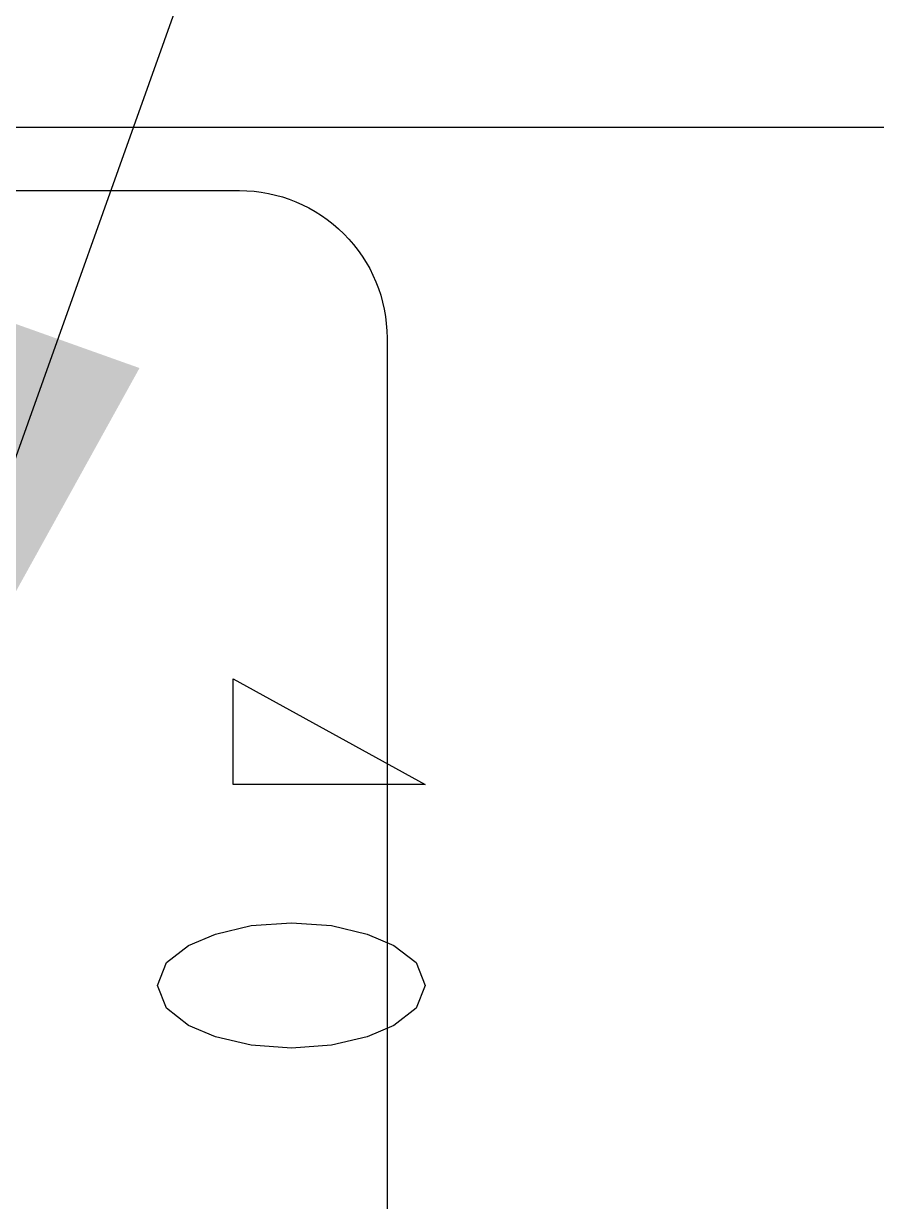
# Model space of a CAD drawing. Header units: millimetres. Extents: x 17 to 508, y 150 to 618.
# Drawn here: x 161.14 to 165.19, y 322.56 to 328.15 of the extents above; entities that cross this region are included whole.
import ezdxf

# ---------------------------------------------------------------- set-up
doc = ezdxf.new("R2010")
doc.units = ezdxf.units.MM
for name, color, linetype in [('c_layer1', 7, 'Continuous'), ('gbr-outline-dxf_layer1', 2, 'Continuous'), ('susa-b_layer0', 1, 'Continuous')]:
    doc.layers.add(name, color=color, linetype=linetype)
doc.layers.add('尺寸線', color=3, linetype='Continuous', lineweight=0)
doc.styles.get("Standard").update_dxf_attribs({"font": ''})
doc.styles.get('Standard').set_extended_font_data('SimSun')
doc.dimstyles.new('ISO-25', dxfattribs={"dimtxt": 2.5, "dimasz": 2.5, "dimexe": 1.25, "dimexo": 0.625, "dimtad": 1, "dimtxsty": 'Standard', "dimcen": 2.5, "dimadec": 0, "dimazin": 0, "dimtfac": 1, "dimtmove": 0, "dimatfit": 3, "dimfxl": 1, "dimarcsym": 0})

msp = doc.modelspace()

# ---------------------------------------------------------------- linework, layer by layer
at = {"layer": 'c_layer1', "color": 1}
msp.add_line((162.1353, 325.0403), (163.0456, 324.5394), dxfattribs=at)
msp.add_lwpolyline([(163.0456, 324.5394), (162.1353, 324.5394), (162.1353, 325.0403)], dxfattribs=at)
msp.add_lwpolyline([(162.4106, 323.8836), (162.6006, 323.8699), (162.7703, 323.8292), (162.8973, 323.7754), (163.0029, 323.6941), (163.0456, 323.5859), (163.0029, 323.4777), (162.8973, 323.3964), (162.7703, 323.3421), (162.6006, 323.3019), (162.4106, 323.2882), (162.2196, 323.3019), (162.0504, 323.3421), (161.9234, 323.3964), (161.8178, 323.4777), (161.7756, 323.5859), (161.8178, 323.6941), (161.9234, 323.7754), (162.0504, 323.8292), (162.2196, 323.8699)], close=True, dxfattribs=at)
at = {"layer": 'gbr-outline-dxf_layer1', "color": 1, "linetype": 'Continuous'}
msp.add_lwpolyline([(339.1367, 352.2188), (198.6183, 352.2188, 0.198916), (197.204, 351.6331), (173.5211, 327.9501, -0.198918), (172.8139, 327.657), (156.752, 327.657, 0.414216), (155.7517, 326.6573), (155.7517, 308.6573, 0.414364), (156.752, 307.6571), (172.9135, 307.6571, -0.19873), (173.6201, 307.3644), (197.1283, 283.8562, 0.198916), (198.5426, 283.2705), (339.1423, 283.2705, 0.198917)], format="xyb", dxfattribs=at)
at = {"layer": 'susa-b_layer0', "color": 2, "linetype": 'Continuous'}
msp.add_lwpolyline([(156.752, 327.3573), (162.1647, 327.3573, -0.414219), (162.8647, 326.6573), (162.8647, 308.6573, -0.414222), (162.1647, 307.9568), (156.752, 307.9568, -0.414218), (156.0515, 308.6573), (156.0515, 326.6573, -0.414217)], format="xyb", close=True, dxfattribs=at)

# ---------------------------------------------------------------- leaders
at = {"layer": '尺寸線', "color": 1, "annotation_type": 0, "has_hookline": 1, "hookline_direction": 0}
for points, text_width in [([(158.9932, 325.5729), (156.8172, 359.3925), (159.3172, 359.3925)], 4.75), ([(159.8045, 325.489), (165.1679, 352.3442), (167.6679, 352.3442)], 4.7083), ([(160.4638, 324.2985), (167.661, 344.4903), (170.161, 344.4903)], 4.75)]:
    msp.add_leader(points, dimstyle='ISO-25', dxfattribs=dict(at, text_width=text_width))

doc.saveas('drawing.dxf')
